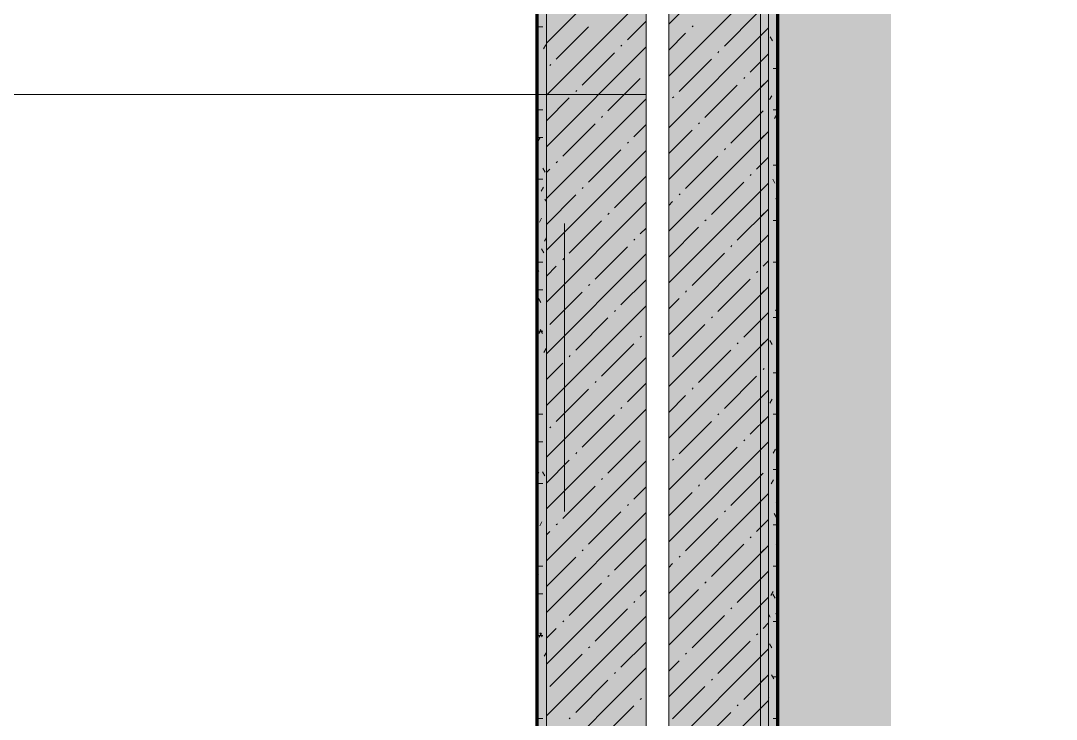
# Model space of a CAD drawing. Header units: millimetres. Extents: x -3817 to 677485, y -22715 to 103890.
# Drawn here: x 37354 to 39638, y 4134 to 5674 of the extents above; entities that cross this region are included whole.
import ezdxf

# ---------------------------------------------------------------- set-up
doc = ezdxf.new("R2010")
doc.units = ezdxf.units.MM
doc.layers.add('PDF _Геометрия', color=7, linetype='Continuous', true_color=0x1d1d1d)
doc.layers.add('PDF _Сплошная заливка', color=7, linetype='Continuous', true_color=0xffffff)

msp = doc.modelspace()

# ---------------------------------------------------------------- hatches: boundary and pattern name
at = {"layer": 'PDF _Сплошная заливка', "transparency": 33554559}
h = msp.add_hatch(color=256, dxfattribs=at)
h.paths.add_polyline_path([(39003.3, 1631.4), (39273.4, 1631.4), (39273.4, 13806.3), (38703.3, 13521.2), (39003.3, 13371.2), (39003.3, 1653.4)], flags=0)
h.paths.add_polyline_path([(39273.4, 13836.1), (39273.4, 25711.1), (39003.3, 25711.1), (39003.3, 13971.2), (39024.3, 13960.7)], flags=0)
for points in [[(38594.1, 2311.3), (38733.3, 2311.3), (38733.3, 9311.3), (38513.3, 9311.3), (38513.3, 2311.3)], [(39003.3, 2311.3), (39003.3, 9311.3), (38783.3, 9311.3), (38783.3, 2311.3), (38980.5, 2311.3)]]:
    msp.add_hatch(color=256, dxfattribs=at).paths.add_polyline_path(points)

# ---------------------------------------------------------------- linework, layer by layer
at = {"layer": 'PDF _Геометрия', "color": 7, "lineweight": 9}
for points in [[(38985.9, 1631.4), (38985.9, 13371.2), (38685.9, 13521.2), (39285.9, 13821.2), (38985.9, 13971.2), (38985.9, 25711.1)], [(39273.4, 13806.3), (38703.3, 13521.2), (39003.3, 13371.2), (39003.3, 1631.4)], [(39023.3, 2451.3), (39023.3, 2464.4), (39023.3, 9290.3)]]:
    msp.add_lwpolyline(points, dxfattribs=at)
at = {"layer": 'PDF _Геометрия', "color": 9, "lineweight": 9, "true_color": 0xc0c0c0}
for points in [[(38733.3, 1921.3), (38733.3, 9311.3), (38513.3, 9311.3), (38513.3, 9061.3), (37533.3, 9061.3), (37533.3, 9611.4), (38233.3, 9611.4), (38233.3, 9811.3), (38733.2, 9811.3)], [(38985.9, 9811.3), (39003.3, 9811.3), (39283.3, 9811.3), (39283.3, 9611.4), (39303.3, 9611.4), (39283.3, 9611.4), (39283.3, 9311.3), (39023.3, 9311.3), (39003.3, 9311.3), (39003.3, 2451.3), (39003.3, 2431.3), (39283.3, 2431.3), (39283.3, 2418.9), (39283.3, 2356.4), (39283.3, 2311.3), (39208.3, 2311.3), (39208.3, 2356.4), (39003.3, 2356.4), (39003.3, 2311.3)], [(39003.3, 9311.3), (39003.3, 2451.3), (39003.3, 2431.3), (39003.3, 9311.3), (38783.3, 9311.3), (38783.3, 1921.3)], [(39304.3, 2051.3), (39304.3, 2031.3), (39283.3, 2031.3), (39283.3, 2051.3), (39283.3, 2431.3), (39003.3, 2431.3), (39003.3, 9311.3), (38985.9, 9311.3)], [(38213.3, 2331.3), (38213.3, 2311.3), (38213.3, 2011.3), (38233.3, 2011.3), (38233.3, 2311.3), (38493.3, 2311.3), (38513.3, 2311.3), (38513.3, 8961.4), (38513.3, 8981.4), (38513.3, 2311.3)], [(38493.3, 8961.4), (38493.3, 2332.3)]]:
    msp.add_lwpolyline(points, dxfattribs=at)
at = {"layer": 'PDF _Геометрия', "color": 231, "lineweight": 70, "true_color": 0xff80c0}
for points in [[(39304.3, 2051.3), (39304.3, 2451.3), (39304.3, 2452.4), (39024.3, 2452.4), (39024.3, 9290.3), (39303.3, 9290.3), (39304.3, 9290.3), (39304.3, 9590.3)], [(38011.1, 8960.3), (38492.3, 8960.3), (38492.3, 2332.3), (38213.3, 2332.3), (38212.3, 2332.3), (38212.3, 2051.3), (38213.3, 2051.3), (38213.3, 2331.3)], [(38493.3, 2332.3), (38493.3, 8961.4)]]:
    msp.add_lwpolyline(points, dxfattribs=at)
at = {"layer": 'PDF _Геометрия', "color": 231, "lineweight": 9, "true_color": 0xff80c0}
msp.add_lwpolyline([(39303.3, 9291.4), (39036.3, 9291.4), (39023.3, 9291.4), (39023.3, 9290.3), (39023.3, 2464.4), (39023.3, 2451.3), (39024.3, 2451.3)], dxfattribs=at)
at = {"layer": 'PDF _Геометрия', "lineweight": 9}
for points in [[(38783.3, 5666.3), (39003.3, 5886.3)], [(38513.3, 5624.4), (38733.3, 5844.4)], [(38783.3, 5552.3), (39003.3, 5772.3)], [(38513.3, 5510.4), (38733.3, 5730.4)], [(38906, 5618), (38977.2, 5689.2)], [(38692.1, 5632.2), (38733.3, 5673.4)], [(38535.3, 5589.4), (38606.6, 5660.7)], [(38783.3, 5438.2), (39003.3, 5658.2)], [(38783.3, 5609.3), (38820.4, 5646.5)], [(38834.7, 5660.7), (38837, 5663.1)], [(38985.9, 5640.9), (39003.3, 5658.2)], [(38677.9, 5618), (38680.2, 5620.3)], [(38513.3, 5396.3), (38733.3, 5616.3)], [(38592.3, 5532.4), (38663.6, 5603.7)], [(38891.7, 5603.7), (38894.1, 5606.1)], [(38963, 5560.9), (39003.3, 5601.2)], [(38985.9, 5583.9), (39003.3, 5601.2)], [(38521, 5575.2), (38523.4, 5577.6)], [(38806.2, 5518.2), (38877.4, 5589.4)], [(38649.3, 5475.4), (38720.6, 5546.7)], [(38783.3, 5324.2), (39003.3, 5544.2)], [(38863.2, 5461.1), (38934.5, 5532.4)], [(38948.7, 5546.7), (38951.1, 5549)], [(38985.9, 5526.8), (39003.3, 5544.2)], [(38578.1, 5518.2), (38580.4, 5520.5)], [(38791.9, 5503.9), (38794.3, 5506.3)], [(38513.3, 5453.4), (38563.8, 5503.9)], [(38513.3, 5282.3), (38733.3, 5502.3)], [(38635.1, 5461.1), (38637.5, 5463.5)], [(38920.2, 5404.1), (38991.5, 5475.4)], [(38985.9, 5469.8), (38991.5, 5475.4)], [(38549.6, 5375.6), (38620.8, 5446.9)], [(38706.4, 5418.4), (38733.3, 5445.3)], [(38848.9, 5446.9), (38851.3, 5449.2)], [(38783.3, 5381.2), (38834.7, 5432.6)], [(38783.3, 5210.1), (39003.3, 5430.1)], [(38985.9, 5412.8), (39003.3, 5430.1)], [(38692.1, 5404.1), (38694.5, 5406.5)], [(38906, 5389.9), (38908.3, 5392.2)], [(38513.3, 5168.2), (38733.3, 5388.2)], [(38606.6, 5318.6), (38677.9, 5389.9)], [(38820.4, 5304.3), (38891.7, 5375.6)], [(38977.2, 5347.1), (39003.3, 5373.1)], [(38985.9, 5355.8), (39003.3, 5373.1)], [(38513.3, 5339.3), (38521, 5347.1)], [(38535.3, 5361.3), (38537.7, 5363.7)], [(38663.6, 5261.5), (38733.3, 5331.2)], [(38963, 5332.8), (38965.4, 5335.2)], [(38592.3, 5304.3), (38594.7, 5306.7)], [(38783.3, 5096.1), (39003.3, 5316.1)], [(38877.4, 5247.3), (38948.7, 5318.6)], [(38985.9, 5298.7), (39003.3, 5316.1)], [(38513.3, 5225.3), (38578.1, 5290.1)], [(38806.2, 5290.1), (38808.5, 5292.4)], [(38513.3, 5054.2), (38733.3, 5274.2)], [(38783.3, 5267.2), (38791.9, 5275.8)], [(38934.5, 5190.3), (39003.3, 5259.1)], [(38985.9, 5241.7), (39003.3, 5259.1)], [(38563.8, 5161.8), (38635.1, 5233)], [(38649.3, 5247.3), (38651.7, 5249.7)], [(38863.2, 5233), (38865.6, 5235.4)], [(38720.6, 5204.5), (38733.3, 5217.2)], [(38783.3, 5153.1), (38848.9, 5218.8)], [(38706.4, 5190.3), (38708.7, 5192.6)], [(38783.3, 4982), (39003.3, 5202)], [(38985.9, 5184.7), (39003.3, 5202)], [(38620.8, 5104.7), (38692.1, 5176)], [(38920.2, 5176), (38922.6, 5178.4)], [(38513.3, 4940.1), (38733.3, 5160.1)], [(38549.6, 5147.5), (38551.9, 5149.9)], [(38834.7, 5090.5), (38906, 5161.8)], [(38991.5, 5133.2), (39003.3, 5145)], [(38991.5, 5133.2), (39003.3, 5145)], [(38513.3, 5111.2), (38535.3, 5133.2)], [(38977.2, 5119), (38979.6, 5121.4)], [(38677.9, 5047.7), (38733.3, 5103.1)], [(38891.7, 5033.4), (38963, 5104.7)], [(38521, 5004.9), (38592.3, 5076.2)], [(38606.6, 5090.5), (38609, 5092.8)], [(38783.3, 4868), (39003.3, 5088)], [(38820.4, 5076.2), (38822.8, 5078.6)], [(38985.9, 5070.6), (39003.3, 5088)], [(38783.3, 5039.1), (38806.2, 5062)], [(38513.3, 4826.1), (38733.3, 5046.1)], [(38663.6, 5033.4), (38666, 5035.8)], [(38948.7, 4976.4), (39003.3, 5031)], [(38985.9, 5013.6), (39003.3, 5031)], [(38578.1, 4947.9), (38649.3, 5019.2)], [(38791.9, 4933.7), (38863.2, 5004.9)], [(38877.4, 5019.2), (38879.8, 5021.6)], [(38635.1, 4890.9), (38706.4, 4962.2)], [(38720.6, 4976.4), (38723, 4978.8)], [(38783.3, 4753.9), (39003.3, 4973.9)], [(38934.5, 4962.2), (38936.8, 4964.5)], [(38985.9, 4956.6), (39003.3, 4973.9)], [(38563.8, 4933.7), (38566.2, 4936)], [(38848.9, 4876.6), (38920.2, 4947.9)], [(38513.3, 4712), (38733.3, 4932)], [(38513.3, 4883.1), (38549.6, 4919.4)], [(38906, 4819.6), (38977.2, 4890.9)], [(38991.5, 4905.1), (38993.9, 4907.5)], [(38991.5, 4905.1), (38993.9, 4907.5)], [(38620.8, 4876.6), (38623.2, 4879)], [(38692.1, 4833.9), (38733.3, 4875)], [(38535.3, 4791.1), (38606.6, 4862.4)], [(38783.3, 4639.9), (39003.3, 4859.9)], [(38783.3, 4811), (38820.4, 4848.1)], [(38834.7, 4862.4), (38837, 4864.7)], [(38985.9, 4842.5), (39003.3, 4859.9)], [(38677.9, 4819.6), (38680.2, 4822)], [(38513.3, 4598), (38733.3, 4818)], [(38592.3, 4734.1), (38663.6, 4805.3)], [(38891.7, 4805.3), (38894.1, 4807.7)], [(38963, 4762.6), (39003.3, 4802.9)], [(38985.9, 4785.5), (39003.3, 4802.9)], [(38521, 4776.8), (38523.4, 4779.2)], [(38806.2, 4719.8), (38877.4, 4791.1)], [(38649.3, 4677), (38720.6, 4748.3)], [(38783.3, 4525.8), (39003.3, 4745.8)], [(38863.2, 4662.8), (38934.5, 4734.1)], [(38948.7, 4748.3), (38951.1, 4750.7)], [(38985.9, 4728.5), (39003.3, 4745.8)], [(38578.1, 4719.8), (38580.4, 4722.2)], [(38791.9, 4705.6), (38794.3, 4707.9)], [(38513.3, 4655), (38563.8, 4705.6)], [(38513.3, 4483.9), (38733.3, 4703.9)], [(38635.1, 4662.8), (38637.5, 4665.2)], [(38920.2, 4605.8), (38991.5, 4677)], [(38985.9, 4671.5), (38991.5, 4677)], [(38549.6, 4577.3), (38620.8, 4648.5)], [(38706.4, 4620), (38733.3, 4646.9)], [(38848.9, 4648.5), (38851.3, 4650.9)], [(38783.3, 4582.9), (38834.7, 4634.3)], [(38783.3, 4411.8), (39003.3, 4631.8)], [(38985.9, 4614.4), (39003.3, 4631.8)], [(38692.1, 4605.8), (38694.5, 4608.1)], [(38906, 4591.5), (38908.3, 4593.9)], [(38513.3, 4369.9), (38733.3, 4589.9)], [(38606.6, 4520.2), (38677.9, 4591.5)], [(38820.4, 4506), (38891.7, 4577.3)], [(38977.2, 4548.7), (39003.3, 4574.8)], [(38985.9, 4557.4), (39003.3, 4574.8)], [(38513.3, 4541), (38521, 4548.7)], [(38535.3, 4563), (38537.7, 4565.4)], [(38663.6, 4463.2), (38733.3, 4532.9)], [(38963, 4534.5), (38965.4, 4536.9)], [(38592.3, 4506), (38594.7, 4508.3)], [(38783.3, 4297.7), (39003.3, 4517.7)], [(38877.4, 4448.9), (38948.7, 4520.2)], [(38985.9, 4500.4), (39003.3, 4517.7)], [(38513.3, 4426.9), (38578.1, 4491.7)], [(38806.2, 4491.7), (38808.5, 4494.1)], [(38513.3, 4255.8), (38733.3, 4475.8)], [(38783.3, 4468.8), (38791.9, 4477.5)], [(38934.5, 4391.9), (39003.3, 4460.7)], [(38985.9, 4443.4), (39003.3, 4460.7)], [(38563.8, 4363.4), (38635.1, 4434.7)], [(38649.3, 4448.9), (38651.7, 4451.3)], [(38863.2, 4434.7), (38865.6, 4437.1)], [(38720.6, 4406.2), (38733.3, 4418.8)], [(38783.3, 4354.8), (38848.9, 4420.4)], [(38706.4, 4391.9), (38708.7, 4394.3)], [(38783.3, 4183.7), (39003.3, 4403.7)], [(38985.9, 4386.3), (39003.3, 4403.7)], [(38620.8, 4306.4), (38692.1, 4377.7)], [(38834.7, 4292.1), (38906, 4363.4)], [(38920.2, 4377.7), (38922.6, 4380)], [(38513.3, 4141.8), (38733.3, 4361.8)], [(38549.6, 4349.2), (38551.9, 4351.5)], [(38991.5, 4334.9), (39003.3, 4346.7)], [(38991.5, 4334.9), (39003.3, 4346.7)], [(38513.3, 4312.9), (38535.3, 4334.9)], [(38977.2, 4320.6), (38979.6, 4323)], [(38677.9, 4249.4), (38733.3, 4304.8)], [(38891.7, 4235.1), (38963, 4306.4)], [(38521, 4206.6), (38592.3, 4277.9)], [(38606.6, 4292.1), (38609, 4294.5)], [(38783.3, 4069.6), (39003.3, 4289.6)], [(38820.4, 4277.9), (38822.8, 4280.2)], [(38985.9, 4272.3), (39003.3, 4289.6)], [(38783.3, 4240.7), (38806.2, 4263.6)], [(38513.3, 4027.7), (38733.3, 4247.7)], [(38663.6, 4235.1), (38666, 4237.5)], [(38948.7, 4178.1), (39003.3, 4232.6)], [(38985.9, 4215.3), (39003.3, 4232.6)], [(38578.1, 4149.6), (38649.3, 4220.8)], [(38791.9, 4135.3), (38863.2, 4206.6)], [(38877.4, 4220.8), (38879.8, 4223.2)], [(38635.1, 4092.5), (38706.4, 4163.8)], [(38720.6, 4178.1), (38723, 4180.4)], [(38783.3, 3955.6), (39003.3, 4175.6)], [(38934.5, 4163.8), (38936.8, 4166.2)], [(38985.9, 4158.2), (39003.3, 4175.6)], [(38563.8, 4135.3), (38566.2, 4137.7)], [(38848.9, 4078.3), (38920.2, 4149.6)]]:
    msp.add_lwpolyline(points, dxfattribs=at)
at = {"layer": 'PDF _Геометрия', "color": 253, "lineweight": 9, "true_color": 0xaaaaaa}
for points in [[(39003.3, 5065.7), (39003.3, 5700.7)], [(34526.9, 5511.3), (36233.3, 5511.3), (38733.3, 5511.3)], [(38553.3, 4592.1), (38553.3, 5227.1)], [(38553.3, 4592.1), (38553.3, 5227.1)], [(39638.3, 5.1), (39638.3, 640.1), (39003.3, 1275.1), (39003.3, 3775.1), (39003.3, 5224.5)], [(39003.3, 5.1), (39003.3, 2505.1), (39003.3, 4589.5)]]:
    msp.add_lwpolyline(points, dxfattribs=at)
at = {"layer": 'PDF _Геометрия', "color": 253, "lineweight": 9, "true_color": 0x9b9b9b}
for points in [[(38495.7, 5660.4), (38505.7, 5660.4)], [(38512.2, 5620.7), (38507.2, 5612)], [(39012.5, 5630.1), (39007.4, 5638.8)], [(39013.8, 5568.9), (39023.3, 5568.9)], [(39010.7, 5508.9), (39005.7, 5500.2)], [(38495.7, 5477.5), (38505.7, 5477.5)], [(39013.8, 5477.5), (39023.3, 5477.5)], [(39021.9, 5467.2), (39016.9, 5458.5)], [(38499.9, 5416.6), (38494.9, 5407.9)], [(38495.7, 5416.5), (38505.7, 5416.5)], [(38510.9, 5340.5), (38505.9, 5349.3)], [(39013.8, 5355.6), (39023.3, 5355.6)], [(38495.7, 5325.1), (38505.7, 5325.1)], [(39017.6, 5316.3), (39012.6, 5325.1)], [(38507, 5307), (38502, 5298.2)], [(38513.3, 5275.6), (38510, 5281.2)], [(39023.3, 5286.7), (39019.8, 5280.8)], [(38502.9, 5238.9), (38497.9, 5230.2)], [(39013.8, 5233.7), (39023.3, 5233.7)], [(38513.3, 5195.9), (38509.1, 5188.6)], [(39023.3, 5184.7), (39020.8, 5189)], [(38507.9, 5162.8), (38502.9, 5171.6)], [(38495.7, 5142.2), (38505.7, 5142.2)], [(39013.8, 5142.2), (39023.3, 5142.2)], [(38496.8, 5121.2), (38493.3, 5127.3)], [(39003.5, 5097), (39003.3, 5097.4)], [(38495.7, 5081.3), (38505.7, 5081.3)], [(38500.9, 5053.2), (38495.8, 5061.9)], [(39023.3, 5042.9), (39018.8, 5035.1)], [(39013.8, 5020.3), (39023.3, 5020.3)], [(38495.7, 4989.8), (38505.7, 4989.8)], [(38501.8, 4993.2), (38496.8, 4984.5)], [(38505, 4985.1), (38499.9, 4993.9)], [(39011.7, 4960.9), (39006.6, 4969.6)], [(38493.8, 4943.5), (38493.3, 4944.4)], [(38513, 4951.5), (38508, 4942.8)], [(39013.8, 4898.4), (39023.3, 4898.4)], [(39011.5, 4839.7), (39006.5, 4831)], [(38495.7, 4806.9), (38505.7, 4806.9)], [(39013.8, 4806.9), (39023.3, 4806.9)], [(38495.7, 4746), (38505.7, 4746)], [(39018.6, 4730), (39013.6, 4721.3)], [(39013.8, 4685), (39023.3, 4685)], [(38496.7, 4679.4), (38493.3, 4673.5)], [(38510.1, 4671.4), (38505.1, 4680.1)], [(39014.5, 4662), (39009.5, 4653.3)], [(38495.7, 4654.5), (38505.7, 4654.5)], [(39023.3, 4616.2), (39020.6, 4611.6)], [(38503.7, 4569.7), (38498.7, 4561)], [(39020.9, 4579.1), (39015.9, 4587.8)], [(39013.8, 4563.1), (39023.3, 4563.1)], [(39023.3, 4514.1), (39020, 4519.8)], [(38496, 4452), (38493.3, 4456.8)], [(38495.7, 4471.7), (38505.7, 4471.7)], [(39013.8, 4471.7), (39023.3, 4471.7)], [(38495.7, 4410.7), (38505.7, 4410.7)], [(39013.4, 4416.3), (39008.4, 4407.5)], [(39017.9, 4401.4), (39012.9, 4410.1)], [(39006.8, 4359.8), (39003.3, 4365.9)], [(39023.3, 4372.3), (39019.6, 4365.9)], [(39013.8, 4349.8), (39023.3, 4349.8)], [(38495.7, 4319.3), (38505.7, 4319.3)], [(38502.6, 4324), (38497.6, 4315.3)], [(38504.2, 4316), (38499.1, 4324.7)], [(39010.9, 4291.8), (39005.8, 4300.5)], [(38513.3, 4281.5), (38508.8, 4273.7)], [(39014.9, 4223.7), (39009.9, 4232.4)], [(39013.8, 4227.8), (39023.3, 4227.8)], [(39003.8, 4182.1), (39003.3, 4183)], [(38495.7, 4136.4), (38505.7, 4136.4)], [(39013.8, 4136.4), (39023.3, 4136.4)]]:
    msp.add_lwpolyline(points, dxfattribs=at)
at = {"layer": 'PDF _Сплошная заливка', "lineweight": 35, "transparency": 33554559}
for points in [[(39003.3, 2311.3), (39003.3, 9311.3), (38985.9, 2311.3), (38985.9, 9311.3)], [(39023.3, 2451.3), (39023.3, 9311.3), (39003.3, 2451.3), (39003.3, 9311.3)], [(38513.3, 2311.3), (38513.3, 8961.4), (38493.3, 2311.3), (38493.3, 8961.4)]]:
    msp.add_solid(points, dxfattribs=at)

doc.saveas('drawing.dxf')
